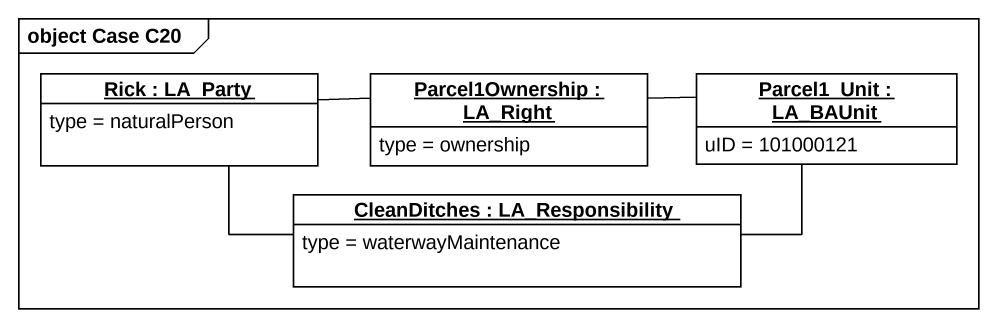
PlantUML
@startuml
mainframe object Case C20
hide circle
hide empty members
object "Rick : LA_Party" as Rick #FFFFFF {
  type = naturalPerson
}
object "Parcel1Ownership : LA_Right" as Parcel1Ownership #FFFFFF {
  type = ownership
}
object "Parcel1_Unit : LA_BAUnit" as Parcel1_Unit #FFFFFF {
  uID = 101000121
}
object "CleanDitches : LA_Responsibility" as CleanDitches #FFFFFF {
  type = waterwayMaintenance
}
Rick -right- CleanDitches
Parcel1Ownership -left- Rick
Parcel1_Unit -left- Parcel1Ownership
Parcel1_Unit -left- CleanDitches
@enduml
